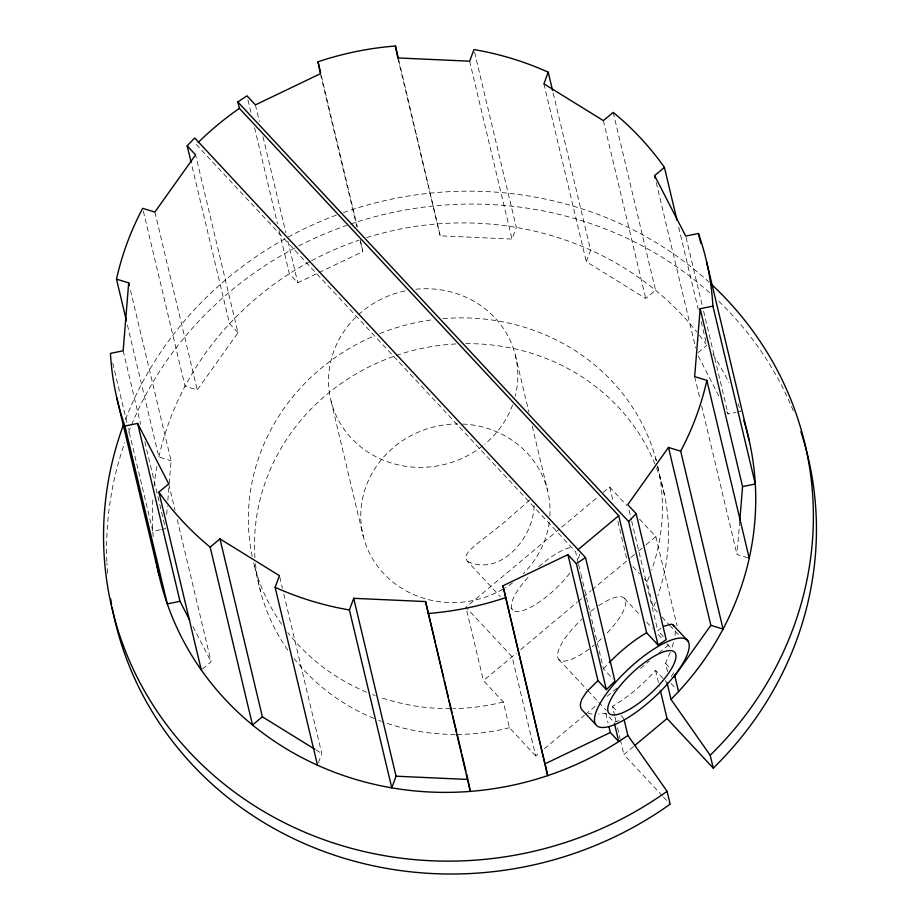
<?xml version="1.0" encoding="UTF-8"?>
<svg xmlns="http://www.w3.org/2000/svg" width="920" height="920" viewBox="0 0 920 920"><rect width="100%" height="100%" fill="white"/><g stroke="black" fill="none" stroke-linecap="round" stroke-linejoin="round"><path stroke-width="0.69" stroke-dasharray="4.6 3.45" d="M166.692 514.533L167.382 506.034M167.842 500.376L169.004 486.231M169.234 483.391L171.085 460.759L130.03 288.42M747.88 557.842L737.023 554.53L739.68 521.985M672.152 647.036L673.601 642.229M318.458 762.611L321.804 753.56L283.728 593.733M397.808 57.937L440.185 235.83L512.026 239.073L516.327 227.447L474.272 50.945M613.192 112.401L655.569 290.283L645.748 298.505L586.304 261.728L590.606 250.09L552.862 91.655M670.289 652.222L665.539 663.285L667.839 672.911M671.266 676.556L673.969 672.324M143.336 211.128L185.046 386.239L197.259 389.953L237.981 332.752L195.925 156.25M202.388 669.07L211.128 661.768L176.686 517.235M698.073 352.601L706.813 345.299M559.636 528.885L465.934 607.211L512.118 656.788L535.739 755.952L540.063 752.341M561.775 527.102L597.977 496.846M603.301 492.395L609.684 487.059L627.003 505.655M535.739 755.952L509.45 727.731L503.32 701.971L483.425 680.616L516.442 653.177M520.766 649.566L577.127 602.301M578.047 601.68L582.452 597.851M583.452 597.172L590.973 590.732M592.031 589.835L629.924 558.325M631.005 557.416L635.329 553.805M638.572 551.091L645.058 545.675M646.139 544.766L655.868 536.636L639.515 519.075M544.387 748.731L584.384 715.311M585.465 714.403L597.356 704.467M607.073 696.336L617.883 687.297M640.584 668.334L649.232 661.101M658.961 652.97L670.841 643.034M662.434 795.915L623.921 754.561L633.627 746.453M663.377 636.651L657.765 630.625L661.02 628.095M529.782 499.997L503.527 522.962L474.363 545.893L468.291 551.896L466.164 555.462L465.888 558.716L467.613 561.522L500.261 596.597M279.093 230.644L289.363 273.723L297.781 282.762L317.779 273.183M319.033 272.584L362.767 251.62L360.387 239.671M619.056 720.682L614.157 722.315L605.74 713.276L598.437 714.081M160.448 529.724L152.812 531.277L128.317 428.433M161.724 529.46L165.531 528.678L144.681 441.128M726.8 411.447L728.099 413.966L735.735 412.413M737 412.148L740.818 411.378A302.668 283.682 -13.4 0 0 738.035 403.765M588.363 713.471L591.962 714.069M127.42 325.001L158.873 457.033L171.085 460.759M315.859 749.88L321.804 753.56M467.613 561.522C501.549 577.185 535.06 535.659 534.083 503.723M632.856 566.57L639.492 573.689M644.23 578.772L647.07 581.831L653.2 607.58L658.076 612.812M661.963 616.986L668.782 624.312M669.76 625.358L679.489 635.812M624.393 598.241L640.803 615.848M646.587 622.069L652.383 628.291M658.168 634.501L662.998 639.688M666.862 643.827L671.681 649.014M196.248 144.417L575.598 551.724L578.254 562.879M665.539 663.285L669.288 667.299M671.059 683.537L675.74 688.562M614.675 715.748L612.444 706.376A62.295 19.171 -43 0 0 655.569 670.335L664.159 679.546M665.102 680.57L667.011 682.617M589.881 611.662L603.497 668.817L613.03 679.052M612.444 706.376L617.216 711.494M621.034 715.599L623.886 718.669M510.83 607.947L512.75 610.006M558.934 659.594L586.925 689.644M587.891 690.678L606.222 710.366M237.981 332.752L229.552 323.714L191.475 163.886M663.4 796.95L670.139 804.183M698.28 356.04L719.67 397.601M192.97 626.508L211.128 661.768M686.056 237.463L702.27 305.566M703.593 311.121L728.099 413.966M678.672 227.171L698.199 309.166M701.178 321.678L706.146 342.516M656.259 182.574L695.658 347.955M694.646 376.648L699.947 398.877M701.603 405.823L737.023 554.53M603.359 120.612L645.748 298.505M655.626 458.091L656.27 460.805M657.558 466.233L664.734 496.041M655.868 536.636L677.131 625.887M543.915 83.835L586.304 261.728M629.05 510.117L631.338 519.708M631.66 521.077L657.765 630.625M655.569 670.335L659.398 686.4M609.684 487.059L613.18 501.745M617.849 521.318L623.38 544.559M623.679 545.79L626.888 559.245M469.648 61.191L512.026 239.073M578.588 564.27L580.589 572.631M580.911 574.022L589.547 610.27M614.997 717.082L616.273 722.442M617.55 727.8L620.103 738.507M620.413 739.841L623.921 754.561M605.74 713.276L608.028 722.901M515.303 355.051L528.919 412.206M532.243 426.155L547.526 490.279M398.739 59.892L440.185 235.83M466.808 610.88L483.425 680.616M321.322 75.681L357.409 227.171M320.39 73.726L356.81 226.596M360.456 241.891L362.767 251.62M331.05 401.051L363.273 536.279M255.403 104.88L259.382 121.555M263.017 136.838L285.867 232.737M287.856 241.074L297.781 282.762M247.974 100.004L251.286 113.896M254.598 127.799L277.438 223.686M279.76 577.058L282.405 588.179M254.322 565.34L260.452 591.1M154.882 212.071L197.259 389.953M168.739 483.885L175.041 510.289M123.153 350.796L140.702 424.453M112.746 363.112L126.983 422.878M603.497 668.817A62.295 19.171 -43 0 1 608.373 663.515M675.269 630.867A60.329 15.375 -58.3 0 1 674.843 636.548M656.5 467.958A207.713 194.683 -13.4 0 1 657.846 595.654M655.362 602.312A207.713 194.683 -13.4 0 1 653.2 607.58M509.45 727.731A207.713 194.683 -13.4 0 1 456.504 734.436M455.17 734.447A207.713 194.683 -13.4 0 1 382.478 721.74M381.248 721.292A207.713 194.683 -13.4 0 1 378.798 720.36M373.922 718.428A207.713 194.683 -13.4 0 1 294.02 658.444M287.753 650.003A207.713 194.683 -13.4 0 1 255.403 562.948M254.955 557.75A207.713 194.683 -13.4 0 1 394.956 355.925M396.267 355.465A207.713 194.683 -13.4 0 1 456.032 343.93M465.716 343.643A207.713 194.683 -13.4 0 1 655.994 466.659M657.696 466.198A207.713 194.683 -13.4 0 1 651.716 569.894M649.232 576.553A207.713 194.683 -13.4 0 1 647.07 581.831M503.32 701.971A207.713 194.683 -13.4 0 1 453.031 708.653M450.363 708.688A207.713 194.683 -13.4 0 1 380.063 697.291M375.107 695.531A207.713 194.683 -13.4 0 1 372.657 694.611M366.585 692.162A207.713 194.683 -13.4 0 1 287.88 632.684M281.623 624.243A207.713 194.683 -13.4 0 1 253.678 562.822M252.23 556.473A207.713 194.683 -13.4 0 1 373.324 336.214M379.73 333.558A207.713 194.683 -13.4 0 1 433.331 319.677M442.98 318.653A207.713 194.683 -13.4 0 1 656.362 460.782M153.18 536.67A302.668 283.682 -13.4 0 1 153.019 497.421M153.985 486.599A302.668 283.682 -13.4 0 1 156.964 466.394M158.873 457.033A302.668 283.682 -13.4 0 1 310.327 261.361M311.592 260.682A302.668 283.682 -13.4 0 1 359.145 240.097M366.666 237.636A302.668 283.682 -13.4 0 1 696.808 331.971M699.384 335.248A302.668 283.682 -13.4 0 1 706.008 344.172M712.896 354.327A302.668 283.682 -13.4 0 1 728.87 382.674M107.571 573.286A356.074 333.741 -13.4 0 1 106.95 563.259M106.881 561.821A356.074 333.741 -13.4 0 1 124.821 442.462M128.547 432.354A356.074 333.741 -13.4 0 1 131.042 426.086M131.56 424.833A356.074 333.741 -13.4 0 1 294.964 247.952M298.701 246.008A356.074 333.741 -13.4 0 1 346.506 225.434M350.508 224.066A356.074 333.741 -13.4 0 1 710.942 293.928M718.819 301.288A356.074 333.741 -13.4 0 1 793.523 411.493M125.476 419.474A356.074 333.741 -13.4 0 1 336.812 214.958M343.436 212.554A356.074 333.741 -13.4 0 1 708.871 281.957M598.621 605.74A44.861 13.811 -43 0 1 625.588 600.404A44.861 13.811 -43 0 1 606.027 634.179M601.404 638.71A44.861 13.811 -43 0 1 595.286 644.126M594.262 644.966A44.861 13.811 -43 0 1 592.227 646.61M589.053 649.037A44.861 13.811 -43 0 1 557.704 657.294A44.861 13.811 -43 0 1 581.923 619.114M591.1 611.213A44.861 13.811 -43 0 1 594.274 608.787M462.679 424.051A94.955 88.998 -13.4 0 1 549.849 516.396M549.251 522.158A94.955 88.998 -13.4 0 1 523.181 573.723M512.555 582.877A94.955 88.998 -13.4 0 1 505.022 587.938M502.86 589.214A94.955 88.998 -13.4 0 1 363.699 537.901A94.955 88.998 -13.4 0 1 457.78 423.947M579.531 554.185A44.861 13.811 -43 0 1 578.392 558.543M569.698 573.252A44.861 13.811 -43 0 1 518.006 611.512A44.861 13.811 -43 0 1 529.609 575.632M538.821 566.731A44.861 13.811 -43 0 1 571.918 547.25M415.805 289.236A94.955 88.998 -13.4 0 1 515.292 396.048M512.578 404.892A94.955 88.998 -13.4 0 1 484.759 444.164M482.574 445.935A94.955 88.998 -13.4 0 1 352.233 439.104A94.955 88.998 -13.4 0 1 357.409 315.663M358.432 314.709A94.955 88.998 -13.4 0 1 406.191 290.674"/><path stroke-width="1.38" d="M502.952 585.787L547.71 775.606L502.952 585.787L567.939 554.634L597.954 680.616L606.372 689.655L614.939 681.099L585.511 557.566L194.706 137.977L187.174 145.82L195.592 154.859L154.882 212.071L142.669 208.345A302.668 283.682 -13.4 0 0 116.495 279.139L128.696 282.865L123.153 350.796L110.434 353.383A302.668 283.682 -13.4 0 0 124.901 426.017L167.279 603.911L180.009 601.323L189.727 620.206M739.795 520.57L742.567 486.599L755.297 484.012L712.908 306.118L700.189 308.717L694.646 376.648L706.859 380.362L749.236 558.256M317.503 765.198L275.126 587.305L279.427 575.667L219.983 538.89L210.151 547.112L252.528 724.994L262.361 716.783L219.983 538.89M353.705 598.322L396.083 776.204L391.782 787.842L349.404 609.96L353.705 598.322L425.546 601.565L435.47 643.264M668.472 447.442L710.849 625.335L723.062 629.05L680.673 451.168L668.472 447.442L627.75 504.643L636.168 513.682L666.183 639.664L658.064 645.058L646.622 632.764L618.723 515.683L239.372 108.376L237.831 101.936L246.986 95.829L255.403 104.88L320.39 73.726L318.009 61.789A302.668 283.682 -13.4 0 1 395.428 46L397.808 57.937L469.648 61.191L473.949 49.553A302.668 283.682 -13.4 0 1 548.228 72.197L543.915 83.835L603.359 120.612L613.192 112.401A302.668 283.682 -13.4 0 1 664.435 167.405L677.016 220.225M674.119 676.924L710.849 625.335M658.064 645.058L628.636 521.525L636.168 513.682M660.353 690.414L667.046 718.52L713.264 768.131L710.194 755.262L671.013 699.418L678.546 691.575A302.668 283.682 -13.4 0 0 743.785 420.359M597.954 680.616L586.661 691.84L582.13 698.774A60.329 20.493 -27.2 0 0 583.096 711.022L595.654 724.466M201.296 669.99L158.918 492.096L168.739 483.885L137.632 423.43L124.901 426.017M655.258 178.399L654.603 175.628L664.435 167.405M577.76 549.918L618.723 515.683M634.708 745.556L667.046 718.52M606.372 689.655L576.368 563.672L585.511 557.566M624.174 719.865L627.888 735.459L618.746 741.566A302.668 283.682 -13.4 0 1 156.388 562.143M545.33 763.669L610.317 732.527L618.746 741.566L614.48 723.695M664.079 626.14L671.358 624.197A60.329 15.375 -58.3 0 1 674.188 626.313M700.764 243.213L698.441 233.484L685.722 236.083L654.603 175.628M396.083 776.204L467.923 779.458L466.601 773.904M262.361 716.783L314.674 749.144M237.831 101.936L628.636 521.525M672.991 624.933L688.045 641.125A62.295 19.171 -43 0 1 627.992 717.669A62.295 19.171 -43 0 1 609.5 689.586A62.295 19.171 -43 0 1 688.045 641.125M567.939 554.634L576.368 563.672M112.113 607.361A356.074 333.741 -13.4 0 0 670.139 804.183L667.069 791.303L627.888 735.459M706.663 262.027L749.041 439.909M700.189 308.717L742.567 486.599M548.228 72.197L552.529 90.263M674.624 675.073L678.546 691.575M667.011 682.617L671.013 699.418M609.005 727.019L610.317 732.527M395.428 46L398.406 58.512M318.009 61.789L320.666 72.898M436.137 646.035L443.75 678.005M444.417 680.788L446.729 690.518M447.062 691.897L448.385 697.463M449.052 700.246L452.03 712.747M452.686 715.53L456.665 732.205M457.332 734.988L461.299 751.663M461.966 754.446L465.934 771.121M425.546 601.565L470.304 791.395L468.188 780.781M187.174 145.82L191.153 162.495M128.696 282.865L129.363 285.648M116.495 279.139L126.431 320.839M137.632 423.43L180.009 601.323M116.679 397.486L159.068 575.379M198.225 142.451A302.668 283.693 -13.4 0 1 239.372 108.376M698.441 233.484A302.668 283.682 -13.4 0 1 712.908 306.118M706.859 380.362A302.668 283.682 -13.4 0 1 680.673 451.168M505.333 597.724A302.668 283.682 -13.4 0 1 427.915 613.513M349.393 609.96A302.668 283.682 -13.4 0 1 275.126 587.305M210.151 547.112A302.668 283.682 -13.4 0 1 158.918 492.096M711.838 284.705A356.074 333.741 -13.4 0 1 710.194 755.262M667.069 791.303A356.074 333.741 -13.4 0 1 246.514 800.572A356.074 333.741 -13.4 0 1 123.567 424.511M800.894 431.641A356.074 333.741 -13.4 0 1 713.264 768.131M111.584 604.543A356.074 333.741 -13.4 0 1 110.63 598.897M609.212 662.641A62.295 19.171 -43 0 1 646.622 632.764M630.867 708.526A44.861 13.811 -43 0 0 675.337 653.165A44.861 13.811 -43 0 0 619.332 686.699A44.861 13.811 -43 0 0 630.867 708.526"/></g></svg>
